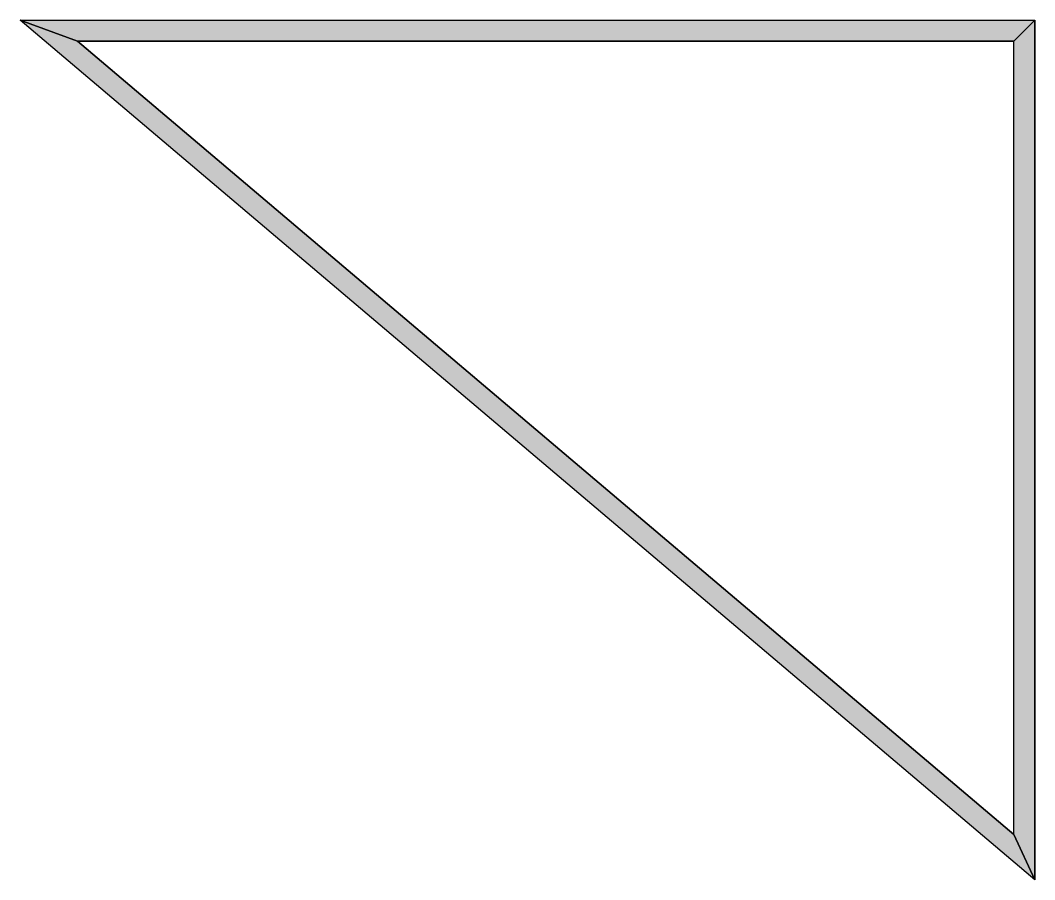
# Model space of a CAD drawing. Extents: x 23 to 4859, y 302 to 4400.
import ezdxf

# ---------------------------------------------------------------- set-up
doc = ezdxf.new("R2010")
doc.units = 0
doc.header["$LTSCALE"] = 48.950968
doc.header["$MEASUREMENT"] = 0
doc.layers.add('WALL', color=7, linetype='CONTINUOUS')

msp = doc.modelspace()

# ---------------------------------------------------------------- hatches: boundary and pattern name
at = {"layer": 'WALL'}
for points in [[(23.2, 4400), (4858.8, 4400), (4758.8, 4300), (295.8, 4300)], [(4858.8, 301.8), (23.2, 4400), (295.8, 4300), (4758.8, 517.7)], [(4758.8, 517.7), (4758.8, 4300), (4858.8, 4400), (4858.8, 301.8)]]:
    msp.add_hatch(color=253, dxfattribs=at).paths.add_polyline_path(points)

# ---------------------------------------------------------------- linework, layer by layer
at = {"layer": 'WALL', "linetype": 'CONTINUOUS'}
for p, q in [((23.2, 4400), (4858.8, 4400)), ((4858.8, 301.8), (23.2, 4400)), ((4858.8, 301.8), (4858.8, 4400)), ((295.8, 4300), (4758.8, 4300)), ((4758.8, 517.7), (295.8, 4300)), ((4758.8, 517.7), (4758.8, 4300))]:
    msp.add_line(p, q, dxfattribs=at)
for points in [[(23.2, 4400), (4858.8, 4400), (4758.8, 4300), (295.8, 4300)], [(4858.8, 301.8), (23.2, 4400), (295.8, 4300), (4758.8, 517.7)], [(4758.8, 517.7), (4758.8, 4300), (4858.8, 4400), (4858.8, 301.8)]]:
    msp.add_lwpolyline(points, close=True, dxfattribs=at)

doc.saveas('drawing.dxf')
